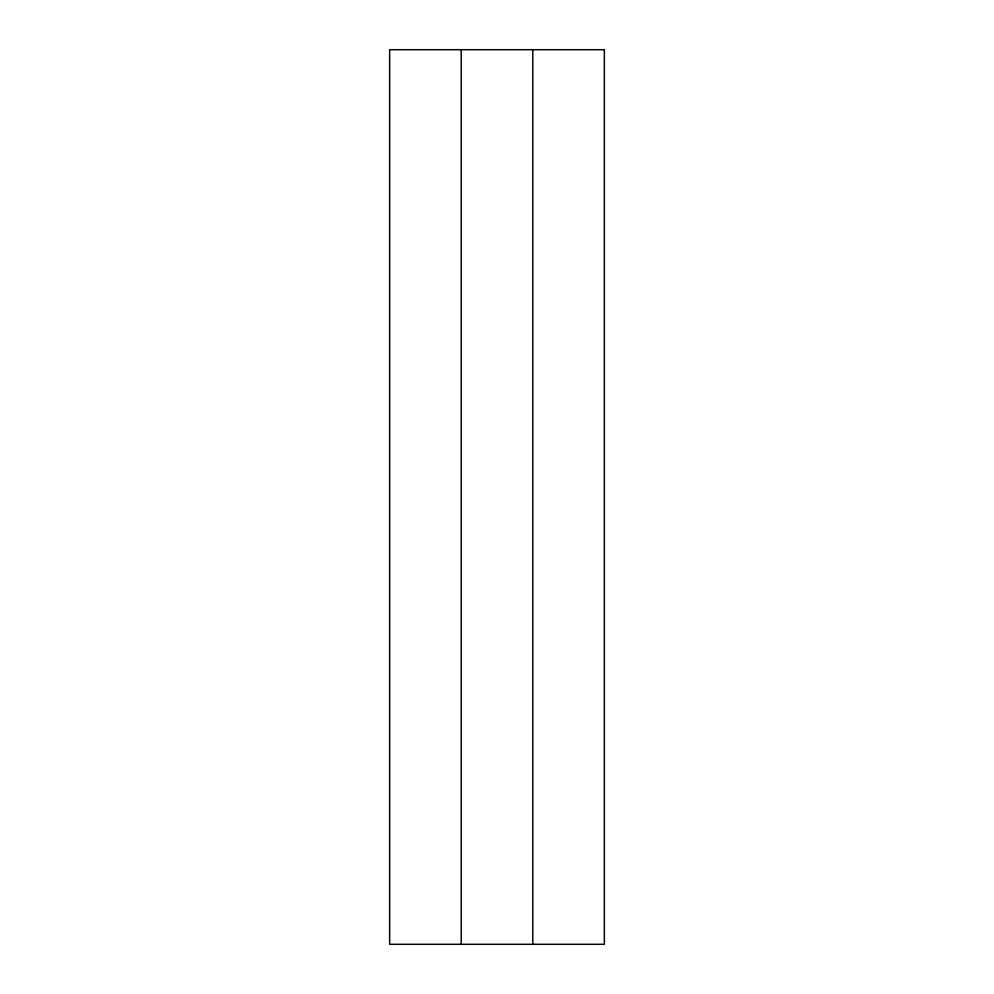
<?xml version="1.0" encoding="UTF-8"?>
<svg xmlns="http://www.w3.org/2000/svg" width="994" height="994" viewBox="0 0 994 994"><rect width="100%" height="100%" fill="white"/><g stroke="black" fill="none" stroke-linecap="round" stroke-linejoin="round"><path stroke-width="1.49" d="M532.784 49.7L532.784 944.3M461.216 49.7L461.216 944.3M604.352 49.7L389.648 49.7L389.648 944.3L604.352 944.3L604.352 49.7"/></g></svg>
